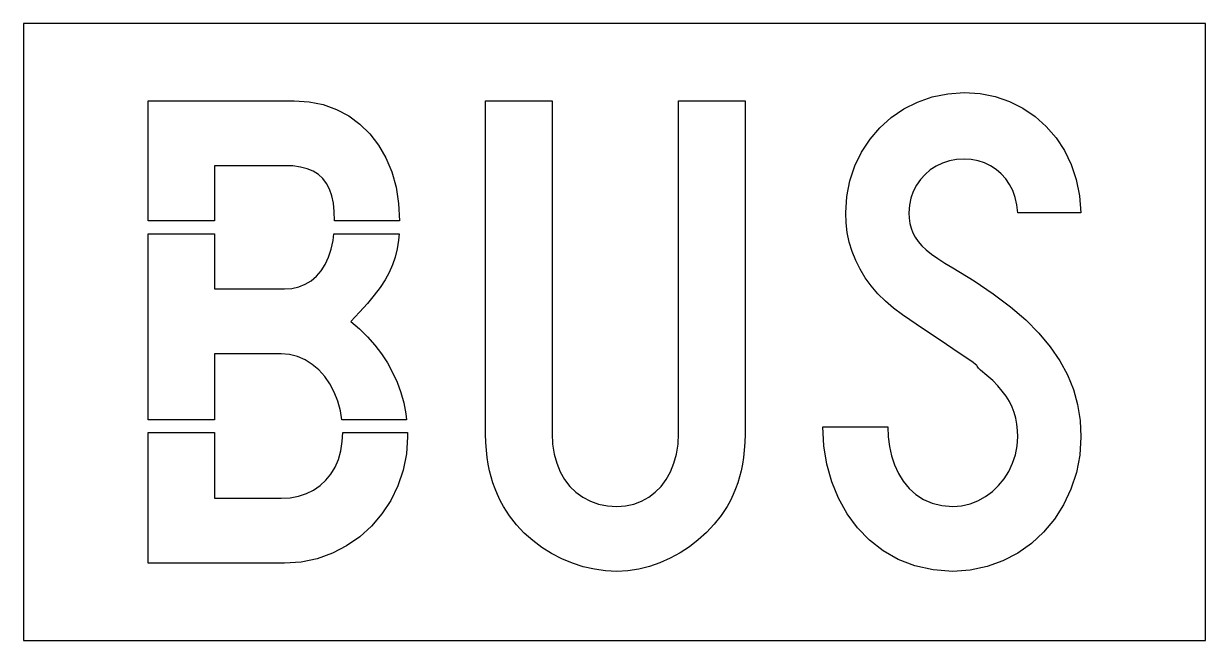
# Model space of a CAD drawing. Extents: x 0 to 46, y 0 to 24.
import ezdxf

# ---------------------------------------------------------------- set-up
doc = ezdxf.new("R2010")
doc.units = 0
doc.layers.add('CUT', color=7, linetype='Continuous')
doc.layers.add('OUTSIDE', color=1, linetype='Continuous')

msp = doc.modelspace()

# ---------------------------------------------------------------- linework, layer by layer
at = {"layer": 'CUT'}
for points in [[(40.7678, 5.8818), (40.4816, 5.2752), (40.1252, 4.719), (39.704, 4.215), (39.227, 3.774), (38.696, 3.3978), (38.12, 3.0954), (37.5026, 2.8704), (36.8492, 2.7318), (36.1688, 2.685), (35.4056, 2.739), (34.6964, 2.8938), (34.0466, 3.1458), (33.4544, 3.4824), (32.9234, 3.8964), (32.4572, 4.3824), (32.0558, 4.9278), (31.7228, 5.529), (31.46, 6.1752), (31.271, 6.8574), (31.154, 7.5702), (31.1144, 8.3046), (33.6416, 8.3046), (33.6578, 7.9266), (33.7064, 7.5504), (33.7874, 7.1814), (33.9044, 6.8286), (34.0538, 6.4956), (34.241, 6.1896), (34.466, 5.9142), (34.727, 5.6766), (35.0276, 5.4804), (35.366, 5.3346), (35.7476, 5.2428), (36.1688, 5.2104), (36.509, 5.2356), (36.8384, 5.3112), (37.148, 5.43), (37.4396, 5.592), (37.7096, 5.79), (37.9526, 6.024), (38.1668, 6.2868), (38.3486, 6.5766), (38.4944, 6.8898), (38.6042, 7.221), (38.6708, 7.5684), (38.6942, 7.9266), (38.687, 8.1732), (38.6618, 8.4126), (38.6186, 8.6412), (38.5556, 8.8644), (38.4746, 9.0804), (38.3702, 9.2928), (38.2442, 9.4998), (38.0948, 9.7032), (37.922, 9.9066), (37.7222, 10.1082), (37.4954, 10.3116), (37.2416, 10.515), (37.1732, 10.5906), (37.139, 10.6356), (37.1228, 10.6644), (37.1012, 10.6932), (37.0526, 10.7364), (36.9572, 10.8084), (36.7934, 10.9236), (36.5396, 11.0964), (36.176, 11.3412), (35.681, 11.676), (35.0312, 12.1116), (34.2104, 12.6624), (33.8612, 12.9234), (33.5426, 13.1988), (33.251, 13.4886), (32.9918, 13.7928), (32.7614, 14.1096), (32.5598, 14.439), (32.3888, 14.781), (32.2502, 15.1338), (32.1404, 15.4956), (32.063, 15.87), (32.0144, 16.2516), (32, 16.6422), (32.0414, 17.2776), (32.162, 17.8878), (32.3564, 18.4656), (32.6192, 19.0038), (32.9468, 19.5024), (33.3338, 19.9506), (33.7748, 20.3448), (34.2644, 20.6796), (34.7972, 20.9496), (35.3696, 21.1494), (35.9762, 21.2736), (36.6098, 21.315), (37.229, 21.2754), (37.8194, 21.1584), (38.3774, 20.9676), (38.8976, 20.7084), (39.3764, 20.3826), (39.8066, 19.9974), (40.1882, 19.5546), (40.5122, 19.0614), (40.775, 18.5178), (40.9748, 17.931), (41.1026, 17.3046), (41.1566, 16.6422), (38.6942, 16.6422), (38.6618, 16.9482), (38.597, 17.2344), (38.5016, 17.5008), (38.3792, 17.7438), (38.228, 17.9634), (38.0552, 18.1578), (37.859, 18.3252), (37.6412, 18.4674), (37.4072, 18.579), (37.1552, 18.66), (36.8888, 18.7086), (36.6098, 18.7266), (36.3164, 18.7086), (36.0338, 18.6546), (35.7674, 18.57), (35.5208, 18.453), (35.2922, 18.3072), (35.087, 18.1344), (34.9052, 17.9364), (34.7522, 17.715), (34.6298, 17.4738), (34.538, 17.2128), (34.4822, 16.9356), (34.4624, 16.6422), (34.4714, 16.428), (34.4966, 16.2282), (34.5434, 16.041), (34.61, 15.861), (34.7018, 15.6882), (34.8188, 15.5208), (34.9628, 15.357), (35.1356, 15.1914), (35.3426, 15.0258), (35.5802, 14.8548), (35.8556, 14.6802), (36.1688, 14.4948), (36.995, 13.9908), (37.7438, 13.4868), (38.4134, 12.9792), (39.0056, 12.4698), (39.5222, 11.9514), (39.965, 11.424), (40.3358, 10.884), (40.6364, 10.3314), (40.8668, 9.7608), (41.0288, 9.1722), (41.126, 8.5602), (41.1566, 7.9266), (41.1116, 7.212), (40.9802, 6.5298)], [(11.9948, 17.301), (11.9066, 17.5566), (11.7914, 17.778), (11.6474, 17.9688), (11.4764, 18.1272), (11.273, 18.2532), (11.0408, 18.3522), (10.7762, 18.4206), (10.4792, 18.4602), (10.148, 18.4728), (7.4318, 18.4728), (7.4318, 16.3244), (4.8434, 16.3244), (4.8434, 21), (10.5278, 21), (11.1128, 20.9604), (11.6654, 20.847), (12.1802, 20.6598), (12.6572, 20.406), (13.0928, 20.0856), (13.4798, 19.7058), (13.8182, 19.2666), (14.1008, 18.7734), (14.3276, 18.2298), (14.495, 17.6376), (14.5976, 17.0022), (14.6318, 16.3272), (14.6317, 16.3244), (12.1063, 16.3244), (12.1064, 16.3272), (12.0938, 16.6872), (12.0578, 17.0112)], [(28.0472, 7.3956), (28.0166, 7.1148), (27.977, 6.8502), (27.9266, 6.6), (27.8654, 6.3606), (27.7952, 6.1266), (27.7124, 5.8998), (27.617, 5.673), (27.509, 5.4444), (27.3902, 5.2104), (27.1526, 4.8558), (26.8826, 4.5192), (26.5856, 4.2024), (26.2616, 3.9108), (25.916, 3.6426), (25.5506, 3.4032), (25.1672, 3.1926), (24.7694, 3.0162), (24.3608, 2.874), (23.9432, 2.7696), (23.5202, 2.7066), (23.0954, 2.685), (22.6526, 2.7048), (22.2152, 2.766), (21.7832, 2.865), (21.3602, 3.0018), (20.948, 3.1746), (20.5538, 3.3798), (20.1758, 3.6156), (19.8194, 3.882), (19.49, 4.1772), (19.1858, 4.4976), (18.9122, 4.8432), (18.6746, 5.2104), (18.554, 5.4444), (18.4478, 5.673), (18.3524, 5.8998), (18.2696, 6.1266), (18.1976, 6.3606), (18.1364, 6.6), (18.0878, 6.8502), (18.0464, 7.1148), (18.0176, 7.3956), (17.996, 7.6962), (17.9834, 8.0184), (17.9798, 8.3676), (17.9798, 21), (20.5682, 21), (20.5682, 8.0526), (20.5898, 7.6386), (20.651, 7.2498), (20.75, 6.8898), (20.8868, 6.5586), (21.0578, 6.258), (21.263, 5.9916), (21.5006, 5.7612), (21.767, 5.5686), (22.0604, 5.4156), (22.3808, 5.3022), (22.7264, 5.2338), (23.0954, 5.2104), (23.4338, 5.2338), (23.756, 5.3022), (24.0566, 5.4156), (24.3356, 5.5686), (24.5894, 5.7612), (24.8162, 5.9916), (25.0142, 6.258), (25.1816, 6.5586), (25.3148, 6.8898), (25.4138, 7.2498), (25.475, 7.6386), (25.4948, 8.0526), (25.4948, 21), (28.085, 21), (28.085, 8.3676), (28.0814, 8.0184), (28.0688, 7.6962)], [(11.489, 10.5258), (11.2334, 10.74), (10.9562, 10.9128), (10.661, 11.0406), (10.3478, 11.1198), (10.022, 11.1468), (7.4318, 11.1468), (7.4318, 8.588), (4.8434, 8.588), (4.8434, 15.8224), (7.4318, 15.8224), (7.4318, 13.674), (10.148, 13.674), (10.4396, 13.6938), (10.7096, 13.7568), (10.9598, 13.8576), (11.1884, 13.9962), (11.3954, 14.1726), (11.5772, 14.385), (11.7338, 14.6298), (11.8652, 14.9088), (11.9696, 15.2184), (12.0452, 15.5604), (12.0772, 15.8224), (14.6134, 15.8224), (14.5922, 15.5712), (14.54, 15.2346), (14.4644, 14.9178), (14.3618, 14.6154), (14.2304, 14.3202), (14.0684, 14.0286), (13.874, 13.7352), (13.6472, 13.431), (13.3826, 13.1124), (13.0802, 12.774), (12.7382, 12.4104), (13.073, 12.1188), (13.3844, 11.811), (13.6688, 11.487), (13.928, 11.1504), (14.1602, 10.7958), (14.3636, 10.4286), (14.5382, 10.047), (14.684, 9.651), (14.7974, 9.2406), (14.8802, 8.8158), (14.9064, 8.588), (12.3912, 8.588), (12.3368, 8.9328), (12.2342, 9.309), (12.0938, 9.66), (11.9228, 9.9822), (11.7194, 10.2702)], [(12.0164, 3.387), (11.4242, 3.1764), (10.7996, 3.045), (10.148, 3), (4.8434, 3), (4.8434, 8.086), (7.4318, 8.086), (7.4318, 5.5272), (10.022, 5.5272), (10.3748, 5.547), (10.7042, 5.6082), (11.0102, 5.709), (11.2892, 5.8476), (11.543, 6.0204), (11.7662, 6.2292), (11.9606, 6.4704), (12.1226, 6.7422), (12.2504, 7.0446), (12.3458, 7.3758), (12.4016, 7.734), (12.4199, 8.086), (14.9422, 8.086), (14.9486, 7.9266), (14.9036, 7.2588), (14.7776, 6.618), (14.5706, 6.0114), (14.2934, 5.4426), (13.9478, 4.9188), (13.5428, 4.4454), (13.082, 4.0278), (12.5708, 3.6732)]]:
    msp.add_lwpolyline(points, close=True, dxfattribs=at)
at = {"layer": 'OUTSIDE'}
msp.add_lwpolyline([(0, 0), (46, 0), (46, 24), (0, 24)], close=True, dxfattribs=at)

doc.saveas('drawing.dxf')
